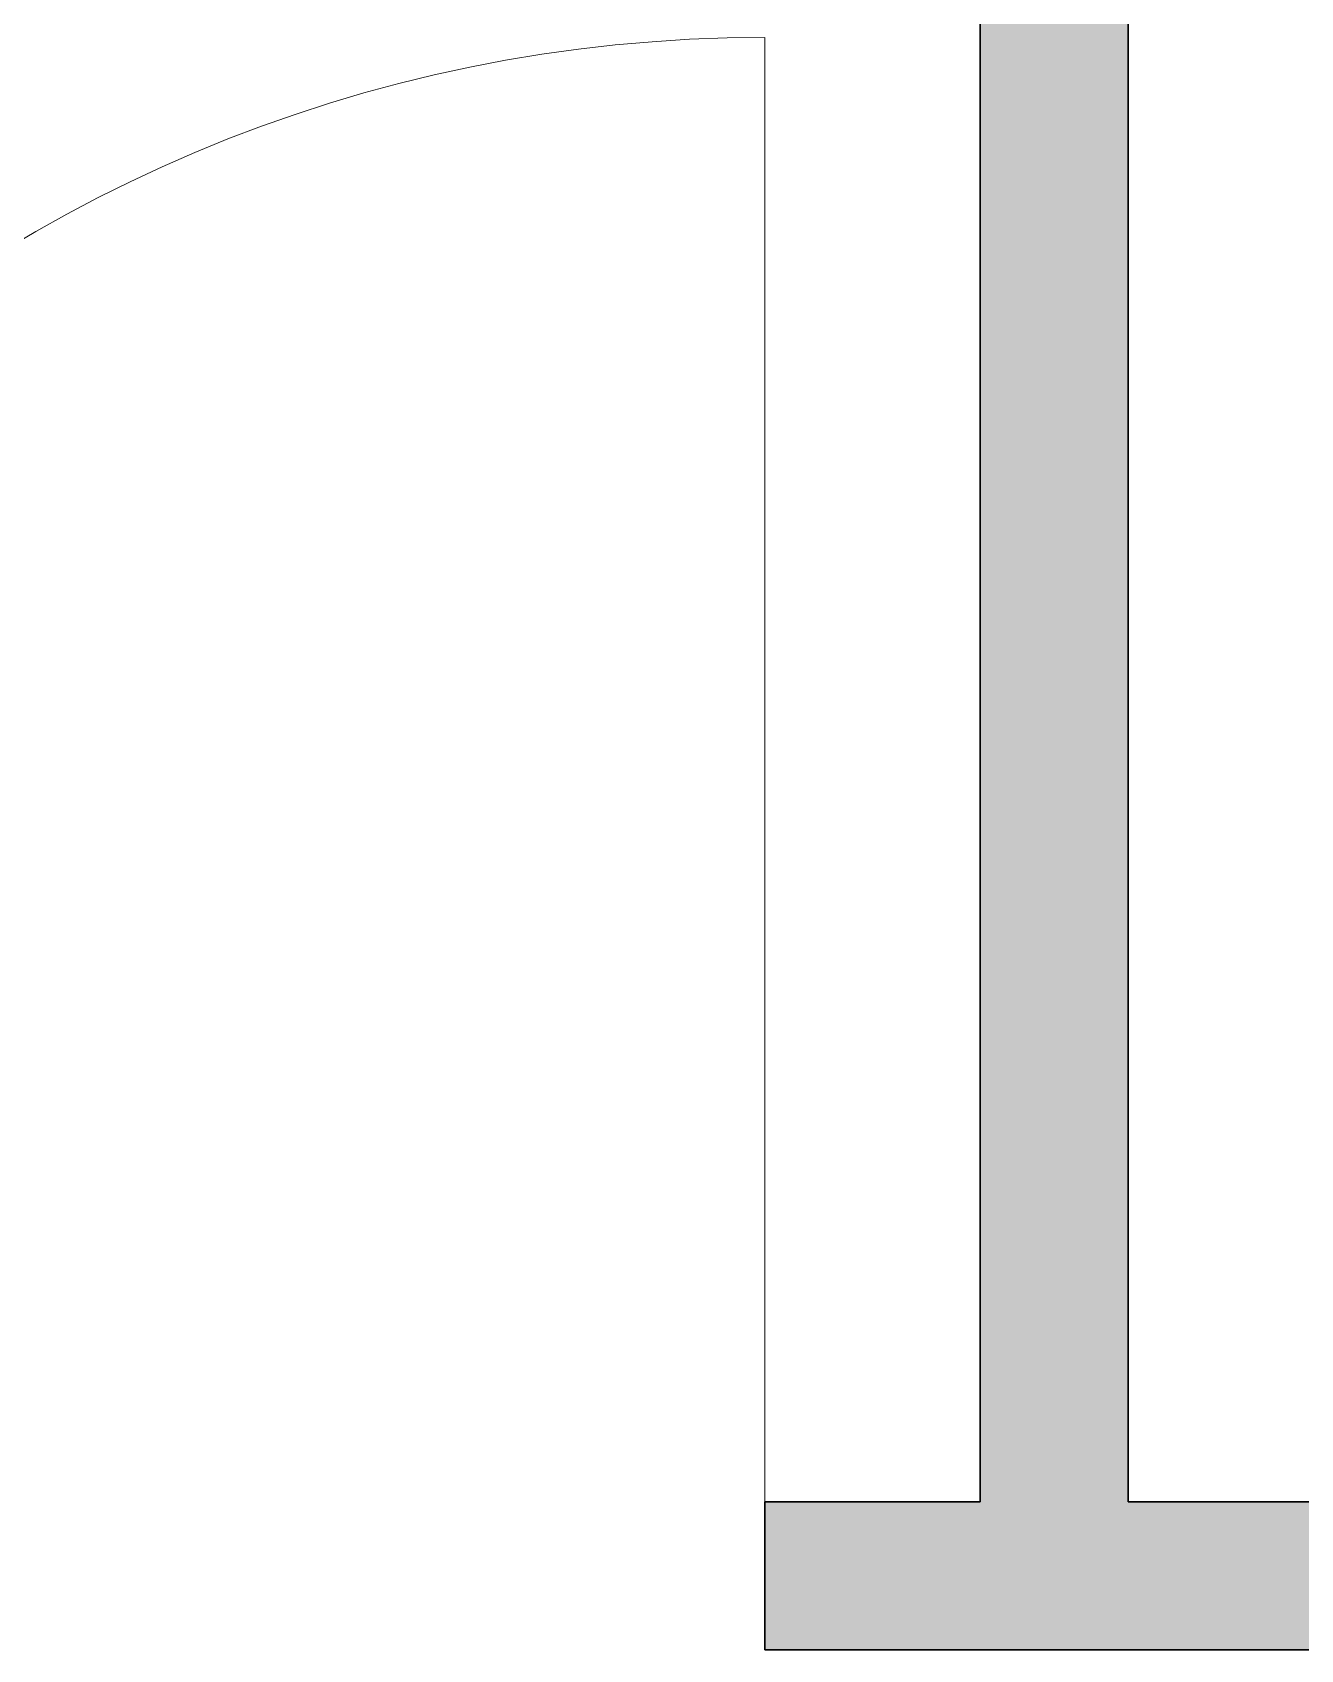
# Model space of a CAD drawing. Header units: millimetres. Extents: x 155927 to 295199, y -4084 to 97293.
# Drawn here: x 161616 to 162491, y 29806 to 30921 of the extents above; entities that cross this region are included whole.
import ezdxf

# ---------------------------------------------------------------- set-up
doc = ezdxf.new("R2010")
doc.units = ezdxf.units.MM
doc.header["$MEASUREMENT"] = 0
for name, color, linetype, lineweight in [('A-DOOR', 4, 'CONTINUOUS', 9), ('A-WALL-PATT', 7, 'CONTINUOUS', 9), ('I-WALL', 7, 'CONTINUOUS', 9)]:
    doc.layers.add(name, color=color, linetype=linetype, lineweight=lineweight)

msp = doc.modelspace()

# ---------------------------------------------------------------- hatches: boundary and pattern name
at = {"layer": 'A-WALL-PATT'}
msp.add_hatch(color=256, dxfattribs=at).paths.add_polyline_path([(162269.8, 29907.6), (162371.8, 29907.6), (162371.8, 33857.5), (162269.8, 33857.5), (162269.8, 30545.8)], flags=0)
h = msp.add_hatch(color=256, dxfattribs=at)
h.paths.add_polyline_path([(167342.3, 29805.6), (167502.4, 29805.6), (167502.4, 29907.6), (166100.3, 29907.6), (166100.3, 29805.6)], flags=0)
h.paths.add_polyline_path([(164753.3, 29805.6), (165090.3, 29805.6), (165090.3, 29907.6), (164753.3, 29907.6)], flags=0)
h.paths.add_polyline_path([(162121.3, 29805.6), (163743.3, 29805.6), (163743.3, 29907.6), (162121.3, 29907.6)], flags=0)
h.paths.add_polyline_path([(161111.3, 29805.6), (161111.3, 29907.6), (159471.3, 29907.6), (159471.3, 29805.6), (160738.5, 29805.6)], flags=0)
h.paths.add_polyline_path([(158461.3, 29805.6), (158461.3, 29907.6), (156862.8, 29907.6), (156862.8, 29805.6), (157736.8, 29805.6)], flags=0)

# ---------------------------------------------------------------- linework, layer by layer
at = {"layer": 'A-DOOR'}
msp.add_line((162121.3, 29907.6), (162121.3, 30917.6), dxfattribs=at)
msp.add_arc((162121.3, 29907.6), 1010, 90, 180, dxfattribs=at)
at = {"layer": 'I-WALL', "lineweight": 30}
for p, q in [((162269.8, 33857.5), (162269.8, 29907.6)), ((162371.8, 29907.6), (162371.8, 33857.5)), ((162269.8, 29907.6), (162121.3, 29907.6)), ((162121.3, 29907.6), (162121.3, 29805.6)), ((163743.3, 29907.6), (162371.8, 29907.6)), ((162121.3, 29805.6), (163743.3, 29805.6))]:
    msp.add_line(p, q, dxfattribs=at)

doc.saveas('drawing.dxf')
